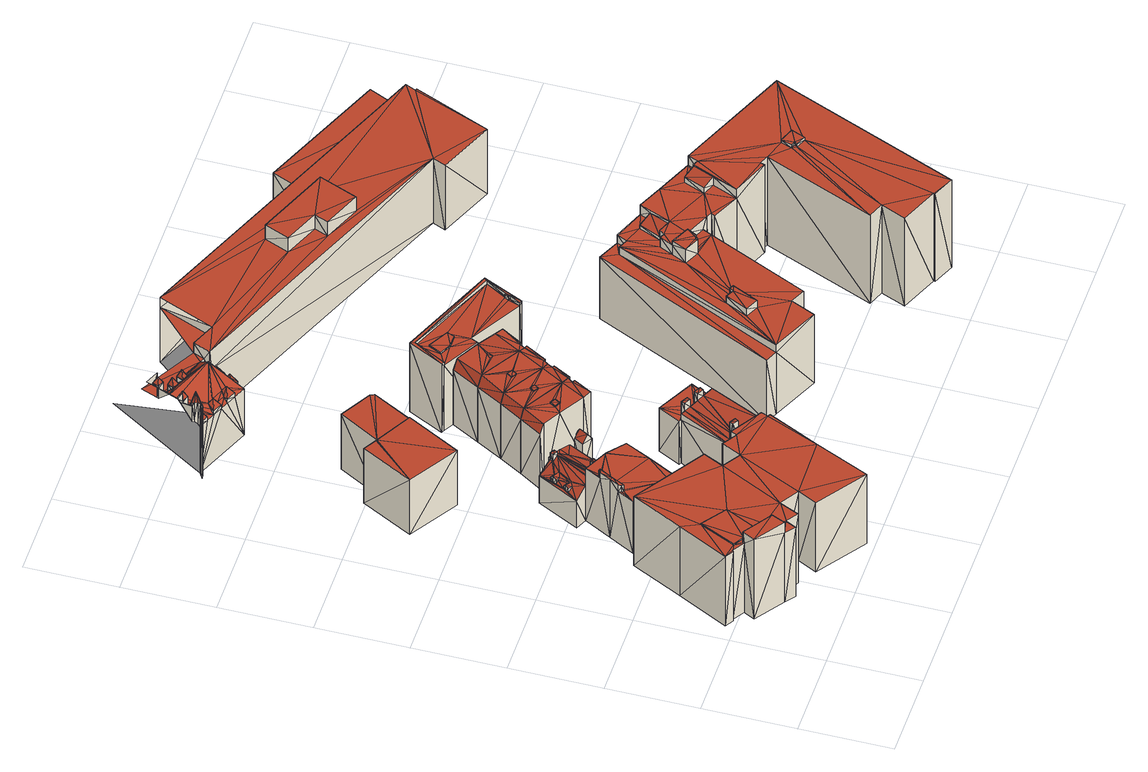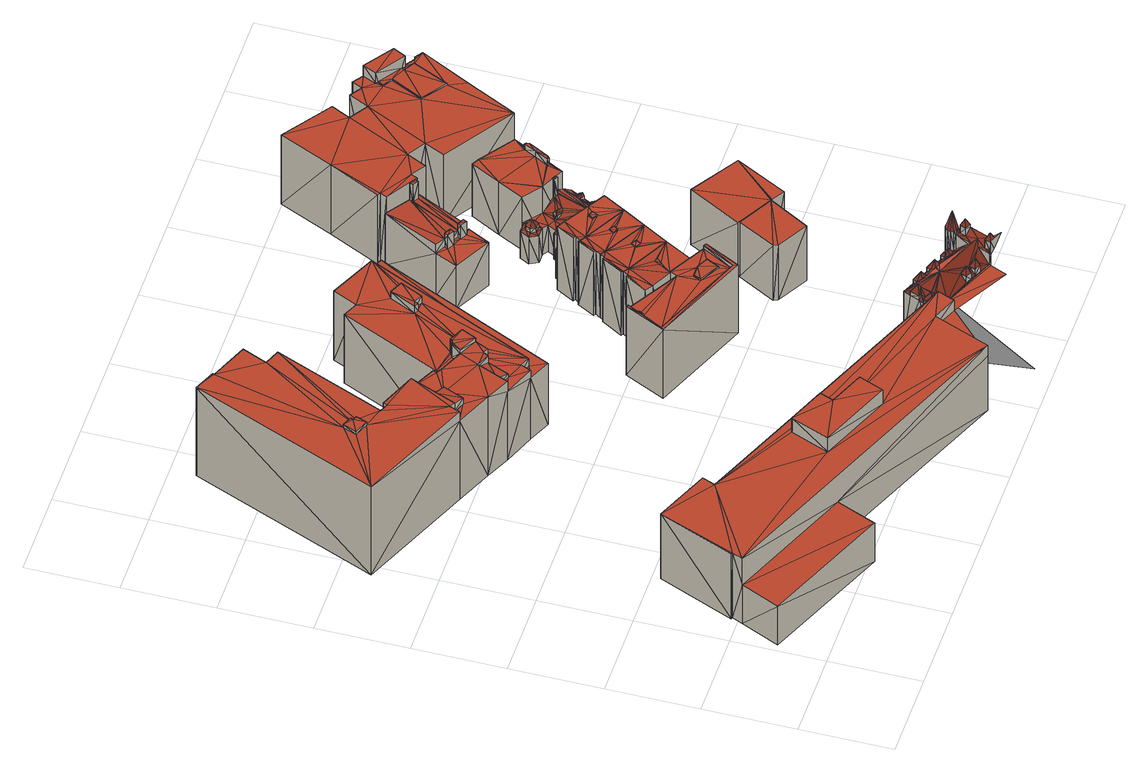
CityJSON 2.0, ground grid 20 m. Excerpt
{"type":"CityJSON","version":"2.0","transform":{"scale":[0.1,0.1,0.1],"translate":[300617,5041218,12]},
"CityObjects":{
"building1":{"type":"Building","geometry":[{"type":"MultiSurface","lod":"2","boundaries":[[[0,1,2]],[[3,4,5]],[[6,7,8]],[[0,9,1]],[[4,0,10]],[[11,0,4]],[[1,12,13]],[[13,14,2]],[[15,16,11]],[[15,17,16]],[[1,13,2]],[[10,6,8]],[[17,18,16]],[[10,2,6]],[[4,10,5]],[[19,20,21]],[[0,2,10]],[[11,16,0]],[[20,11,21]],[[21,11,22]],[[23,15,20]],[[19,21,24]],[[20,15,11]],[[25,11,26]],[[11,4,26]],[[16,18,27]],[[28,16,27]],[[29,27,18]],[[29,18,17]],[[28,30,0]],[[28,0,16]],[[31,17,15]],[[31,29,17]],[[32,15,23]],[[32,31,15]],[[33,22,34]],[[33,21,22]],[[22,11,25]],[[34,22,25]],[[35,19,36]],[[19,24,36]],[[24,21,33]],[[36,24,33]],[[35,20,19]],[[35,37,20]],[[32,23,37]],[[23,20,37]],[[38,26,3]],[[3,26,4]],[[39,5,40]],[[5,10,40]],[[40,10,41]],[[10,8,41]],[[38,3,39]],[[3,5,39]],[[42,43,44]],[[42,45,43]],[[46,44,47]],[[47,44,43]],[[46,48,49]],[[46,47,48]],[[50,51,52]],[[52,51,53]],[[54,53,51]],[[54,55,53]],[[54,56,55]],[[55,56,57]],[[50,45,42]],[[50,52,45]],[[58,49,59]],[[58,56,49]],[[60,57,56]],[[58,60,56]],[[49,48,61]],[[49,61,59]],[[59,61,62]],[[62,14,63]],[[62,2,14]],[[59,62,63]],[[62,64,6]],[[62,6,2]],[[65,41,8]],[[65,8,7]],[[64,65,7]],[[64,7,6]],[[30,66,0]],[[0,66,9]],[[66,67,1]],[[66,1,9]],[[68,69,13]],[[68,13,12]],[[69,14,13]],[[69,63,14]],[[70,63,69]],[[67,12,1]],[[67,68,12]],[[60,70,69]],[[58,70,60]],[[42,44,46]],[[50,46,51]],[[51,46,49]],[[54,51,56]],[[56,51,49]],[[50,42,46]],[[58,63,70]],[[58,59,63]],[[67,69,68]],[[67,55,60]],[[67,60,69]],[[37,33,25]],[[29,28,27]],[[31,28,29]],[[31,25,28]],[[32,37,31]],[[37,25,31]],[[55,57,60]],[[35,33,37]],[[35,36,33]],[[25,30,28]],[[33,34,25]],[[25,26,30]],[[38,39,26]],[[30,55,67]],[[26,39,52]],[[39,40,45]],[[45,40,41]],[[64,41,65]],[[43,41,64]],[[62,43,64]],[[61,43,62]],[[47,61,48]],[[30,67,66]],[[47,43,61]],[[45,41,43]],[[26,52,30]],[[52,39,45]],[[30,52,55]],[[52,53,55]]],"semantics":{"surfaces":[{"type":"GroundSurface"},{"type":"WallSurface"},{"type":"RoofSurface"}],"values":[0,0,0,0,0,0,0,0,0,0,0,0,0,0,0,0,0,0,0,0,0,0,0,1,1,1,1,1,1,1,1,1,1,1,1,1,1,1,1,1,1,1,1,1,1,1,1,1,1,1,1,1,1,1,1,1,1,1,1,1,1,1,1,1,1,1,1,1,1,1,1,1,1,1,1,1,1,1,1,1,1,1,1,1,1,1,1,1,1,1,1,1,1,1,1,1,1,1,2,2,2,2,2,2,2,2,2,2,2,2,2,2,2,2,2,2,2,2,2,2,2,2,2,2,2,2,2,2,2,2,2,2,2,2,2,2,2,2]}}]},
"building2":{"type":"Building","geometry":[{"type":"MultiSurface","lod":"2","boundaries":[[[71,72,73]],[[73,74,75]],[[71,73,75]],[[76,75,77]],[[71,75,76]],[[78,71,76]],[[79,80,81]],[[80,82,81]],[[83,81,84]],[[84,81,82]],[[85,86,87]],[[85,88,86]],[[87,86,89]],[[87,89,90]],[[91,83,84]],[[92,91,93]],[[92,83,91]],[[94,92,93]],[[85,92,94]],[[85,94,88]],[[95,96,71]],[[95,71,78]],[[71,97,72]],[[96,97,71]],[[95,76,98]],[[95,78,76]],[[99,100,73]],[[73,100,74]],[[97,99,72]],[[72,99,73]],[[101,80,79]],[[80,74,100]],[[75,74,80]],[[101,75,80]],[[89,75,101]],[[102,77,89]],[[90,89,101]],[[77,75,89]],[[103,77,102]],[[76,77,103]],[[98,76,103]],[[96,98,103]],[[95,98,96]],[[96,103,93]],[[99,84,100]],[[99,91,84]],[[80,100,82]],[[84,82,100]],[[96,99,97]],[[96,93,99]],[[99,93,91]],[[102,89,86]],[[102,86,88]],[[103,102,88]],[[103,88,94]],[[103,94,93]],[[85,87,90]],[[85,90,92]],[[92,101,79]],[[90,101,92]],[[92,79,83]],[[83,79,81]]],"semantics":{"surfaces":[{"type":"GroundSurface"},{"type":"WallSurface"},{"type":"RoofSurface"}],"values":[0,0,0,0,0,0,1,1,1,1,1,1,1,1,1,1,1,1,1,1,1,1,1,1,1,1,1,1,1,1,1,1,1,1,1,1,1,1,1,1,1,2,2,2,2,2,2,2,2,2,2,2,2,2,2,2,2,2,2,2,2,2]}}]},
"building3":{"type":"Building","geometry":[{"type":"MultiSurface","lod":"2","boundaries":[[[104,105,106]],[[106,105,107]],[[108,104,106]],[[109,110,104]],[[109,104,108]],[[111,106,112]],[[106,107,112]],[[109,108,113]],[[108,106,113]],[[113,106,111]],[[112,107,114]],[[107,105,114]],[[110,114,105]],[[110,105,104]],[[111,112,114]],[[109,113,110]],[[113,111,114]],[[110,113,114]]],"semantics":{"surfaces":[{"type":"GroundSurface"},{"type":"WallSurface"},{"type":"RoofSurface"}],"values":[0,0,0,1,1,1,1,1,1,1,1,1,1,1,2,2,2,2]}}]},
"building4":{"type":"Building","geometry":[{"type":"MultiSurface","lod":"2","boundaries":[[[115,116,117]],[[118,119,120]],[[121,77,122]],[[119,123,120]],[[118,124,119]],[[120,123,121]],[[125,76,123]],[[119,125,123]],[[116,126,127]],[[117,116,127]],[[118,120,128]],[[126,78,76]],[[127,126,76]],[[122,77,129]],[[127,76,125]],[[121,130,77]],[[121,123,130]],[[131,132,133]],[[133,132,134]],[[135,131,133]],[[135,133,136]],[[137,135,136]],[[137,136,138]],[[138,139,140]],[[137,138,140]],[[140,141,142]],[[140,139,141]],[[142,141,132]],[[141,134,132]],[[143,144,145]],[[145,144,146]],[[147,148,149]],[[150,149,148]],[[151,150,152]],[[151,152,153]],[[154,151,155]],[[155,151,156]],[[156,151,153]],[[157,155,158]],[[157,154,155]],[[157,158,159]],[[160,161,162]],[[163,161,160]],[[163,160,164]],[[160,165,164]],[[143,166,167]],[[143,168,166]],[[143,169,168]],[[143,145,169]],[[166,170,171]],[[167,166,171]],[[162,172,173]],[[161,172,162]],[[164,165,174]],[[164,174,172]],[[174,173,172]],[[175,176,177]],[[178,179,180]],[[181,182,179]],[[182,180,179]],[[177,182,181]],[[177,176,182]],[[183,184,185]],[[184,186,185]],[[187,188,184]],[[187,184,183]],[[189,185,186]],[[190,185,189]],[[191,192,187]],[[192,188,187]],[[170,130,123]],[[170,193,130]],[[144,171,170]],[[144,170,146]],[[194,146,123]],[[146,170,123]],[[195,194,76]],[[76,194,123]],[[193,196,130]],[[130,196,77]],[[196,197,77]],[[77,197,129]],[[115,198,116]],[[199,198,115]],[[200,127,201]],[[200,117,127]],[[199,117,200]],[[199,115,117]],[[198,202,116]],[[116,202,126]],[[203,195,78]],[[78,195,76]],[[202,203,126]],[[126,203,78]],[[127,125,204]],[[201,127,204]],[[205,204,119]],[[119,204,125]],[[206,119,124]],[[206,205,119]],[[207,124,118]],[[207,206,124]],[[207,118,208]],[[208,128,209]],[[118,128,208]],[[209,128,210]],[[128,120,210]],[[210,120,121]],[[211,210,212]],[[213,210,211]],[[210,121,212]],[[121,122,214]],[[212,121,214]],[[122,129,197]],[[214,122,197]],[[215,158,155]],[[215,155,156]],[[162,168,148]],[[158,162,159]],[[162,147,159]],[[148,168,169]],[[152,150,169]],[[150,148,169]],[[162,148,147]],[[162,166,168]],[[162,193,166]],[[166,193,170]],[[194,145,146]],[[215,156,153]],[[152,145,194]],[[152,169,145]],[[153,152,194]],[[215,153,194]],[[211,158,215]],[[211,162,158]],[[211,160,162]],[[211,212,160]],[[213,211,215]],[[212,214,165]],[[165,214,174]],[[212,165,160]],[[216,217,196]],[[162,173,218]],[[174,191,173]],[[218,219,216]],[[174,214,191]],[[191,214,192]],[[162,216,196]],[[173,191,218]],[[162,218,216]],[[190,189,219]],[[218,190,219]],[[178,197,196]],[[214,184,188]],[[189,175,219]],[[217,178,196]],[[182,197,180]],[[214,186,184]],[[189,176,175]],[[178,180,197]],[[214,176,186]],[[214,188,192]],[[189,186,176]],[[176,197,182]],[[214,197,176]],[[220,132,131]],[[135,220,131]],[[137,220,135]],[[137,140,220]],[[140,142,220]],[[199,136,198]],[[199,138,136]],[[139,201,141]],[[200,201,139]],[[138,200,139]],[[199,200,138]],[[198,133,202]],[[198,136,133]],[[133,221,202]],[[133,134,221]],[[141,201,221]],[[141,221,134]],[[220,142,132]],[[202,221,203]],[[203,221,195]],[[201,204,221]],[[204,195,221]],[[204,215,195]],[[205,215,204]],[[213,215,205]],[[215,194,195]],[[143,171,144]],[[143,167,171]],[[154,149,150]],[[154,150,151]],[[157,159,154]],[[154,159,147]],[[154,147,149]],[[206,213,205]],[[207,208,213]],[[207,213,206]],[[208,209,210]],[[208,210,213]],[[163,164,172]],[[163,172,161]],[[162,196,193]],[[175,177,181]],[[219,175,181]],[[216,219,181]],[[178,181,179]],[[217,181,178]],[[216,181,217]],[[191,187,183]],[[218,191,183]],[[190,183,185]],[[218,183,190]]],"semantics":{"surfaces":[{"type":"GroundSurface"},{"type":"WallSurface"},{"type":"RoofSurface"}],"values":[0,0,0,0,0,0,0,0,0,0,0,0,0,0,0,0,0,1,1,1,1,1,1,1,1,1,1,1,1,1,1,1,1,1,1,1,1,1,1,1,1,1,1,1,1,1,1,1,1,1,1,1,1,1,1,1,1,1,1,1,1,1,1,1,1,1,1,1,1,1,1,1,1,1,1,1,1,1,1,1,1,1,1,1,1,1,1,1,1,1,1,1,1,1,1,1,1,1,1,1,1,1,1,1,1,1,1,1,1,1,1,1,1,1,1,2,2,2,2,2,2,2,2,2,2,2,2,2,2,2,2,2,2,2,2,2,2,2,2,2,2,2,2,2,2,2,2,2,2,2,2,2,2,2,2,2,2,2,2,2,2,2,2,2,2,2,2,2,2,2,2,2,2,2,2,2,2,2,2,2,2,2,2,2,2,2,2,2,2,2,2,2,2,2,2,2,2,2,2,2,2,2,2,2,2,2,2,2,2,2,2,2,2,2,2,2]}}]},
"building5":{"type":"Building","geometry":[{"type":"MultiSurface","lod":"2","boundaries":[[[222,223,224]],[[222,224,225]],[[225,224,226]],[[227,222,228]],[[222,225,228]],[[229,224,223]],[[229,113,224]],[[227,229,223]],[[227,223,222]],[[228,225,230]],[[225,226,230]],[[230,224,113]],[[230,226,224]],[[228,230,113]],[[227,228,113]],[[227,113,229]]],"semantics":{"surfaces":[{"type":"GroundSurface"},{"type":"WallSurface"},{"type":"RoofSurface"}],"values":[0,0,0,1,1,1,1,1,1,1,1,1,1,2,2,2]}}]},
"building6":{"type":"Building","geometry":[{"type":"MultiSurface","lod":"2","boundaries":[[[231,232,233]],[[234,231,233]],[[234,235,231]],[[236,235,234]],[[237,232,238]],[[237,233,232]],[[235,232,231]],[[235,238,232]],[[235,239,238]],[[236,237,240]],[[234,233,237]],[[236,234,237]],[[236,239,235]],[[236,240,239]],[[237,238,239]],[[240,237,239]]],"semantics":{"surfaces":[{"type":"GroundSurface"},{"type":"WallSurface"},{"type":"RoofSurface"}],"values":[0,0,1,1,1,1,1,1,1,1,1,1,2,2,2,2]}}]},
"building7":{"type":"Building","geometry":[{"type":"MultiSurface","lod":"2","boundaries":[[[241,242,243]],[[243,242,234]],[[244,245,246]],[[247,245,248]],[[249,243,244]],[[244,234,245]],[[243,234,244]],[[246,245,247]],[[250,251,252]],[[251,253,252]],[[254,252,253]],[[254,253,255]],[[256,254,255]],[[257,254,256]],[[257,251,250]],[[257,256,251]],[[258,259,249]],[[249,259,243]],[[258,249,260]],[[249,244,260]],[[260,246,261]],[[260,244,246]],[[246,247,262]],[[261,246,262]],[[263,264,242]],[[242,264,234]],[[265,266,245]],[[245,266,248]],[[267,265,245]],[[264,267,234]],[[234,267,245]],[[268,263,241]],[[241,263,242]],[[268,243,259]],[[268,241,243]],[[262,247,266]],[[247,248,266]],[[258,260,259]],[[259,264,263]],[[268,259,263]],[[259,260,264]],[[260,267,264]],[[267,261,265]],[[260,261,251]],[[253,261,267]],[[251,261,253]],[[260,256,255]],[[260,251,256]],[[255,253,267]],[[260,255,267]],[[257,250,254]],[[254,250,252]],[[262,266,265]],[[261,262,265]]],"semantics":{"surfaces":[{"type":"GroundSurface"},{"type":"WallSurface"},{"type":"RoofSurface"}],"values":[0,0,0,0,0,0,0,0,1,1,1,1,1,1,1,1,1,1,1,1,1,1,1,1,1,1,1,1,1,1,1,1,1,1,1,1,1,2,2,2,2,2,2,2,2,2,2,2,2,2,2,2,2,2]}}]},
"building8":{"type":"Building","geometry":[{"type":"MultiSurface","lod":"2","boundaries":[[[269,270,271]],[[269,271,272]],[[273,272,274]],[[273,269,272]],[[274,272,275]],[[276,277,270]],[[278,277,276]],[[276,270,269]],[[279,276,269]],[[279,269,273]],[[276,280,281]],[[278,276,281]],[[282,283,284]],[[285,282,284]],[[286,287,288]],[[289,286,288]],[[290,285,291]],[[290,292,285]],[[292,282,285]],[[293,294,295]],[[296,293,295]],[[296,295,297]],[[298,284,283]],[[299,284,298]],[[299,300,284]],[[299,293,296]],[[299,298,293]],[[274,275,301]],[[302,274,301]],[[303,301,272]],[[272,301,275]],[[279,273,302]],[[273,274,302]],[[304,292,290]],[[304,305,292]],[[304,306,281]],[[304,281,305]],[[305,281,280]],[[300,297,284]],[[284,297,295]],[[303,272,271]],[[307,303,308]],[[303,271,308]],[[294,303,307]],[[295,294,307]],[[309,310,311]],[[311,310,312]],[[309,311,313]],[[309,313,289]],[[313,286,289]],[[306,291,281]],[[281,291,285]],[[312,288,287]],[[312,287,271]],[[270,312,271]],[[310,288,312]],[[287,308,271]],[[277,312,270]],[[278,281,277]],[[281,285,311]],[[281,311,312]],[[285,284,311]],[[284,313,311]],[[284,286,313]],[[295,307,308]],[[295,308,287]],[[284,295,286]],[[295,287,286]],[[281,312,277]],[[309,289,310]],[[310,289,288]],[[292,302,298]],[[279,292,305]],[[282,298,283]],[[292,298,282]],[[276,305,280]],[[279,305,276]],[[279,302,292]],[[302,301,293]],[[293,301,303]],[[293,303,294]],[[298,302,293]],[[304,291,306]],[[304,290,291]],[[299,296,300]],[[300,296,297]]],"semantics":{"surfaces":[{"type":"GroundSurface"},{"type":"WallSurface"},{"type":"RoofSurface"}],"values":[0,0,0,0,0,1,1,1,1,1,1,1,1,1,1,1,1,1,1,1,1,1,1,1,1,1,1,1,1,1,1,1,1,1,1,1,1,1,1,1,1,1,1,1,1,1,1,1,1,1,1,1,1,1,1,1,1,1,2,2,2,2,2,2,2,2,2,2,2,2,2,2,2,2,2,2,2,2,2,2,2,2,2,2,2,2]}}]},
"building9":{"type":"Building","geometry":[{"type":"MultiSurface","lod":"2","boundaries":[[[314,315,316]],[[317,316,318]],[[319,320,314]],[[321,322,320]],[[323,314,316]],[[321,324,322]],[[319,314,323]],[[317,323,316]],[[325,320,319]],[[326,322,324]],[[327,321,320]],[[321,328,324]],[[325,327,320]],[[329,319,323]],[[330,331,332]],[[329,323,317]],[[326,324,328]],[[330,333,326]],[[334,329,317]],[[335,319,329]],[[335,329,334]],[[327,328,321]],[[327,336,328]],[[325,319,335]],[[336,326,328]],[[337,338,336]],[[339,334,340]],[[327,337,336]],[[325,335,337]],[[325,337,327]],[[339,335,334]],[[339,337,335]],[[341,342,343]],[[341,343,331]],[[344,334,317]],[[345,326,336]],[[344,340,334]],[[341,331,330]],[[341,330,326]],[[346,338,337]],[[346,339,340]],[[347,336,338]],[[346,337,339]],[[341,345,342]],[[341,326,345]],[[348,346,340]],[[349,348,340]],[[349,340,344]],[[346,347,338]],[[350,342,345]],[[351,345,336]],[[351,336,347]],[[352,344,317]],[[353,346,348]],[[354,348,349]],[[354,349,344]],[[355,342,350]],[[353,347,346]],[[351,350,345]],[[354,353,348]],[[352,354,344]],[[352,347,353]],[[352,353,354]],[[356,352,317]],[[357,347,352]],[[358,351,347]],[[359,355,360]],[[361,355,350]],[[362,359,360]],[[361,350,363]],[[357,352,364]],[[365,360,355]],[[366,347,357]],[[367,368,359]],[[369,362,360]],[[362,367,359]],[[358,347,366]],[[365,369,360]],[[370,364,352]],[[365,355,361]],[[366,357,364]],[[371,366,364]],[[370,371,364]],[[372,367,362]],[[372,362,369]],[[370,352,356]],[[373,361,363]],[[374,365,361]],[[372,369,365]],[[375,363,350]],[[371,358,366]],[[376,368,377]],[[378,377,367]],[[372,378,367]],[[372,365,374]],[[373,363,379]],[[373,374,361]],[[372,374,378]],[[380,358,371]],[[381,371,370]],[[382,356,317]],[[373,378,374]],[[373,377,378]],[[381,370,356]],[[383,379,363]],[[381,380,371]],[[380,384,358]],[[385,377,373]],[[386,350,351]],[[376,377,385]],[[385,373,379]],[[385,379,387]],[[376,385,387]],[[388,381,356]],[[375,383,363]],[[388,356,389]],[[386,351,358]],[[390,379,383]],[[391,380,381]],[[392,379,390]],[[388,389,393]],[[394,383,395]],[[391,381,388]],[[375,395,383]],[[394,390,383]],[[396,393,389]],[[397,394,395]],[[386,375,350]],[[398,388,393]],[[399,397,395]],[[386,358,384]],[[399,395,375]],[[394,392,390]],[[382,389,356]],[[400,398,393]],[[386,384,380]],[[400,393,396]],[[401,391,388]],[[402,399,375]],[[398,401,388]],[[403,394,397]],[[404,392,394]],[[403,397,399]],[[403,399,402]],[[403,404,394]],[[405,391,401]],[[403,402,404]],[[406,401,398]],[[407,398,400]],[[386,380,391]],[[382,396,389]],[[407,400,396]],[[407,406,398]],[[408,404,402]],[[406,405,401]],[[408,402,409]],[[410,382,317]],[[411,387,379]],[[407,405,406]],[[386,402,375]],[[412,409,413]],[[414,413,409]],[[415,407,396]],[[412,408,409]],[[416,412,413]],[[386,409,402]],[[414,416,413]],[[414,409,417]],[[415,405,407]],[[411,379,392]],[[386,391,405]],[[418,404,408]],[[415,396,382]],[[411,419,387]],[[420,408,412]],[[420,412,416]],[[386,417,409]],[[420,416,414]],[[420,414,417]],[[420,418,408]],[[415,386,405]],[[420,417,418]],[[411,392,404]],[[421,415,382]],[[422,423,415]],[[415,423,386]],[[421,422,415]],[[424,425,423]],[[424,423,422]],[[426,423,425]],[[427,425,424]],[[427,424,422]],[[428,426,425]],[[426,386,423]],[[429,428,425]],[[427,429,425]],[[427,422,421]],[[411,404,418]],[[430,421,382]],[[410,317,431]],[[432,426,428]],[[433,428,429]],[[433,427,421]],[[433,429,427]],[[411,418,417]],[[434,386,426]],[[433,432,428]],[[411,417,386]],[[435,426,432]],[[433,421,430]],[[436,434,426]],[[435,436,426]],[[437,386,434]],[[438,386,437]],[[433,430,432]],[[439,432,430]],[[410,430,382]],[[439,435,432]],[[440,386,438]],[[441,434,436]],[[441,437,434]],[[442,436,435]],[[441,438,437]],[[442,441,436]],[[442,435,439]],[[411,386,440]],[[440,438,441]],[[443,419,411]],[[444,442,439]],[[445,441,442]],[[410,439,430]],[[445,440,441]],[[445,442,444]],[[445,446,440]],[[411,440,446]],[[410,444,439]],[[445,444,446]],[[444,411,446]],[[447,411,444]],[[448,447,444]],[[448,444,410]],[[448,449,447]],[[450,411,447]],[[451,447,449]],[[451,411,450]],[[451,450,447]],[[443,411,451]],[[452,451,449]],[[452,443,451]],[[453,452,449]],[[454,443,452]],[[453,454,452]],[[455,443,454]],[[455,454,453]],[[456,453,449]],[[457,458,453]],[[459,449,448]],[[460,448,410]],[[461,456,449]],[[457,453,456]],[[462,410,463]],[[464,455,458]],[[464,463,455]],[[459,461,449]],[[457,456,465]],[[466,465,456]],[[467,457,465]],[[468,458,457]],[[469,467,465]],[[466,456,461]],[[469,465,466]],[[469,461,470]],[[469,466,461]],[[471,470,461]],[[460,410,462]],[[472,469,470]],[[473,457,467]],[[459,448,460]],[[473,467,469]],[[472,470,471]],[[464,462,463]],[[473,469,472]],[[473,468,457]],[[468,472,471]],[[459,471,461]],[[473,472,468]],[[474,458,468]],[[459,468,471]],[[474,464,458]],[[459,475,476]],[[459,460,475]],[[477,462,464]],[[478,476,475]],[[477,479,462]],[[478,475,460]],[[480,459,476]],[[474,468,459]],[[480,476,478]],[[481,460,462]],[[482,462,479]],[[483,477,464]],[[484,459,480]],[[481,478,460]],[[485,479,477]],[[486,480,478]],[[482,481,462]],[[474,483,464]],[[474,459,484]],[[486,478,481]],[[487,484,480]],[[487,480,486]],[[488,482,479]],[[485,477,483]],[[485,488,479]],[[487,481,484]],[[487,486,481]],[[483,484,481]],[[474,484,483]],[[483,481,482]],[[485,483,482]],[[485,482,488]]],"semantics":{"surfaces":[{"type":"WallSurface"},{"type":"GroundSurface"},{"type":"RoofSurface"}],"values":[0,1,2,2,0,2,0,1,2,2,2,0,2,0,2,0,2,0,0,0,2,0,0,0,2,0,0,0,0,0,2,2,0,2,0,2,0,2,0,2,2,0,2,0,0,2,2,0,2,2,2,0,0,2,2,0,2,2,2,2,2,2,2,0,2,2,0,2,0,2,0,0,2,2,2,0,2,2,0,0,2,2,2,0,2,0,2,0,2,2,2,0,2,0,0,0,2,0,2,2,0,2,2,0,2,2,0,2,2,0,0,0,0,2,2,2,2,2,2,2,0,0,2,0,0,0,2,2,2,2,2,0,0,0,2,2,0,0,0,2,2,0,2,0,0,0,0,2,2,2,0,0,2,2,0,2,1,2,0,2,0,0,2,0,2,2,2,0,2,2,2,2,0,2,0,2,2,2,0,0,2,0,2,0,2,2,2,0,0,0,2,0,0,2,2,2,0,2,0,1,0,2,0,2,2,2,2,2,2,0,2,2,2,2,0,2,0,2,2,2,2,2,2,2,0,2,2,2,0,2,0,2,0,2,2,0,0,2,2,2,0,0,2,0,0,0,2,0,0,2,0,0,2,0,2,2,0,0,2,2,1,0,0,2,0,0,0,2,2,2,0,0,0,0,1,2,0,0,2,0,0,2,0,0,2,0,2,2,0,0,0,0,0,0,1,2,2,0,1,1,2,2,1,0,0,1,0,2,1,2,0,1,2,0,0,0,0,0,0,0,0]}}]},
"building10":{"type":"Building","geometry":[{"type":"MultiSurface","lod":"2","boundaries":[[[489,244,490]],[[491,246,492]],[[493,489,490]],[[494,495,489]],[[489,495,244]],[[492,246,247]],[[490,244,246]],[[490,246,491]],[[496,497,498]],[[496,498,499]],[[498,500,499]],[[501,502,496]],[[502,497,496]],[[503,499,500]],[[503,500,504]],[[502,503,504]],[[501,503,502]],[[491,492,505]],[[506,491,505]],[[507,491,506]],[[507,490,491]],[[493,490,507]],[[508,493,507]],[[505,492,262]],[[492,247,262]],[[246,262,247]],[[261,262,246]],[[509,258,495]],[[495,258,260]],[[495,260,244]],[[260,246,244]],[[260,261,246]],[[510,489,511]],[[510,494,489]],[[493,511,489]],[[508,511,493]],[[510,509,495]],[[510,495,494]],[[506,505,261]],[[505,262,261]],[[503,496,499]],[[501,496,503]],[[498,506,261]],[[497,506,498]],[[507,497,502]],[[507,506,497]],[[510,511,258]],[[508,507,511]],[[511,507,260]],[[511,260,258]],[[510,258,509]],[[260,502,504]],[[504,500,261]],[[498,261,500]],[[507,502,260]],[[260,504,261]]],"semantics":{"surfaces":[{"type":"GroundSurface"},{"type":"WallSurface"},{"type":"RoofSurface"}],"values":[0,0,0,0,0,0,0,0,1,1,1,1,1,1,1,1,1,1,1,1,1,1,1,1,1,1,1,1,1,1,1,1,1,1,1,1,1,1,2,2,2,2,2,2,2,2,2,2,2,2,2,2,2,2,2,2]}}]},
"building11":{"type":"Building","geometry":[{"type":"MultiSurface","lod":"2","boundaries":[[[490,491,512]],[[513,493,490]],[[514,513,490]],[[515,491,492]],[[512,491,515]],[[514,490,512]],[[516,517,513]],[[516,513,514]],[[518,517,516]],[[519,520,521]],[[519,522,520]],[[521,523,524]],[[525,524,523]],[[525,523,526]],[[519,527,522]],[[519,525,527]],[[527,525,526]],[[528,513,517]],[[528,529,513]],[[508,507,493]],[[493,507,490]],[[491,505,492]],[[506,505,491]],[[507,506,491]],[[507,491,490]],[[529,508,513]],[[513,508,493]],[[530,514,531]],[[530,516,514]],[[518,516,530]],[[532,518,530]],[[531,512,533]],[[531,514,512]],[[512,515,534]],[[533,512,534]],[[518,528,517]],[[532,528,518]],[[534,492,505]],[[534,515,492]],[[530,529,528]],[[529,507,508]],[[531,507,529]],[[530,531,529]],[[531,533,522]],[[531,522,527]],[[522,533,520]],[[531,527,507]],[[507,527,526]],[[526,523,506]],[[507,526,506]],[[521,506,523]],[[520,533,521]],[[521,533,506]],[[532,530,528]],[[519,521,524]],[[519,524,525]],[[534,505,506]],[[533,534,506]]],"semantics":{"surfaces":[{"type":"GroundSurface"},{"type":"WallSurface"},{"type":"RoofSurface"}],"values":[0,0,0,0,0,0,0,0,0,1,1,1,1,1,1,1,1,1,1,1,1,1,1,1,1,1,1,1,1,1,1,1,1,1,1,1,1,1,1,2,2,2,2,2,2,2,2,2,2,2,2,2,2,2,2,2,2,2]}}]},
"building12":{"type":"Building","geometry":[{"type":"MultiSurface","lod":"2","boundaries":[[[514,512,535]],[[536,516,514]],[[537,512,515]],[[535,512,537]],[[538,536,514]],[[538,514,535]],[[539,540,536]],[[539,536,538]],[[541,542,540]],[[540,542,536]],[[543,541,539]],[[539,541,540]],[[530,531,516]],[[516,531,514]],[[531,533,512]],[[531,512,514]],[[512,534,515]],[[533,534,512]],[[536,530,516]],[[542,530,536]],[[543,538,544]],[[543,539,538]],[[544,535,545]],[[544,538,535]],[[545,546,547]],[[535,537,546]],[[545,535,546]],[[546,515,534]],[[546,537,515]],[[542,531,530]],[[543,544,542]],[[543,542,541]],[[544,531,542]],[[544,545,531]],[[548,549,550]],[[549,551,550]],[[545,547,533]],[[531,550,533]],[[531,545,548]],[[545,533,549]],[[531,548,550]],[[549,533,551]],[[550,551,533]],[[545,549,548]],[[547,546,534]],[[547,534,533]]],"semantics":{"surfaces":[{"type":"GroundSurface"},{"type":"WallSurface"},{"type":"RoofSurface"}],"values":[0,0,0,0,0,0,0,0,1,1,1,1,1,1,1,1,1,1,1,1,1,1,1,1,1,1,1,1,1,2,2,2,2,2,2,2,2,2,2,2,2,2,2,2,2,2]}}]},
"building13":{"type":"Building","geometry":[{"type":"MultiSurface","lod":"2","boundaries":[[[552,553,554]],[[552,554,555]],[[554,535,556]],[[552,557,553]],[[555,556,558]],[[554,556,555]],[[559,560,561]],[[561,560,562]],[[563,564,565]],[[563,566,564]],[[567,565,564]],[[567,564,568]],[[559,561,563]],[[561,566,563]],[[560,567,568]],[[560,568,562]],[[569,570,571]],[[569,572,570]],[[573,574,575]],[[575,574,576]],[[577,572,569]],[[577,578,572]],[[573,575,579]],[[575,580,579]],[[571,570,574]],[[570,576,574]],[[577,581,578]],[[578,581,582]],[[581,583,582]],[[582,583,584]],[[585,558,586]],[[585,555,558]],[[587,588,535]],[[587,535,554]],[[588,584,535]],[[535,584,556]],[[583,586,584]],[[584,586,558]],[[584,558,556]],[[589,590,557]],[[589,557,552]],[[590,579,580]],[[557,580,553]],[[590,580,557]],[[580,587,553]],[[553,587,554]],[[589,555,585]],[[589,552,555]],[[567,563,565]],[[559,563,567]],[[559,567,560]],[[581,586,583]],[[581,585,586]],[[589,585,581]],[[589,577,569]],[[573,579,590]],[[589,581,577]],[[569,573,590]],[[569,571,574]],[[589,569,590]],[[569,574,573]],[[578,561,587]],[[578,587,570]],[[578,582,561]],[[576,587,580]],[[588,568,584]],[[582,584,564]],[[570,587,576]],[[561,582,566]],[[587,562,568]],[[587,568,588]],[[568,564,584]],[[566,582,564]],[[587,561,562]],[[578,570,572]],[[575,576,580]]],"semantics":{"surfaces":[{"type":"GroundSurface"},{"type":"WallSurface"},{"type":"RoofSurface"}],"values":[0,0,0,0,0,0,1,1,1,1,1,1,1,1,1,1,1,1,1,1,1,1,1,1,1,1,1,1,1,1,1,1,1,1,1,1,1,1,1,1,1,1,1,1,1,1,1,1,2,2,2,2,2,2,2,2,2,2,2,2,2,2,2,2,2,2,2,2,2,2,2,2,2,2,2,2]}}]},
"building14":{"type":"Building","geometry":[{"type":"MultiSurface","lod":"2","boundaries":[[[591,592,593]],[[594,595,596]],[[597,598,599]],[[600,596,601]],[[596,597,601]],[[597,602,598]],[[598,603,599]],[[604,591,593]],[[598,605,603]],[[597,599,606]],[[597,606,601]],[[607,608,591]],[[594,596,600]],[[594,593,595]],[[607,591,604]],[[604,593,594]],[[609,610,611]],[[612,613,604]],[[612,609,613]],[[609,614,613]],[[609,611,614]],[[611,615,614]],[[613,614,616]],[[613,607,604]],[[617,618,619]],[[617,620,618]],[[621,619,622]],[[622,619,618]],[[623,624,625]],[[623,626,624]],[[617,624,620]],[[617,625,624]],[[627,628,623]],[[628,626,623]],[[627,621,628]],[[628,621,622]],[[629,630,631]],[[629,631,632]],[[632,633,634]],[[632,631,633]],[[635,632,634]],[[636,630,629]],[[636,637,630]],[[638,634,639]],[[639,634,633]],[[640,638,641]],[[641,638,639]],[[642,640,643]],[[643,640,641]],[[644,642,643]],[[645,642,644]],[[646,645,647]],[[647,645,644]],[[648,646,649]],[[649,647,650]],[[649,646,647]],[[651,652,653]],[[652,654,653]],[[653,654,655]],[[654,656,655]],[[657,658,659]],[[659,658,660]],[[661,662,663]],[[662,664,663]],[[663,665,666]],[[663,664,665]],[[658,666,660]],[[660,666,665]],[[657,667,668]],[[657,659,667]],[[668,662,661]],[[668,667,662]],[[669,670,671]],[[670,672,671]],[[671,673,674]],[[671,672,673]],[[675,674,636]],[[674,637,636]],[[674,673,637]],[[676,677,652]],[[676,652,651]],[[648,632,635]],[[648,649,632]],[[678,679,675]],[[679,674,675]],[[680,670,669]],[[681,680,669]],[[681,669,678]],[[669,679,678]],[[682,683,684]],[[684,683,685]],[[686,685,683]],[[686,687,685]],[[688,689,686]],[[689,687,686]],[[690,691,692]],[[690,693,691]],[[682,684,694]],[[692,688,682]],[[682,694,695]],[[692,682,695]],[[691,689,688]],[[692,691,688]],[[696,697,693]],[[696,693,690]],[[698,610,699]],[[698,611,610]],[[700,699,609]],[[609,699,610]],[[701,697,696]],[[612,604,697]],[[701,612,697]],[[677,606,702]],[[677,601,606]],[[680,677,676]],[[600,601,677]],[[680,600,677]],[[703,680,681]],[[594,600,680]],[[703,594,680]],[[697,594,703]],[[697,604,594]],[[704,613,616]],[[704,616,705]],[[706,705,616]],[[706,616,614]],[[706,615,707]],[[706,614,615]],[[698,707,611]],[[611,707,615]],[[701,700,612]],[[612,700,609]],[[702,599,708]],[[702,606,599]],[[656,708,603]],[[603,708,599]],[[709,655,656]],[[605,656,603]],[[709,656,605]],[[710,709,605]],[[710,605,598]],[[711,710,602]],[[602,710,598]],[[597,711,602]],[[712,711,597]],[[713,712,596]],[[596,712,597]],[[713,649,650]],[[714,713,595]],[[714,649,713]],[[595,713,596]],[[715,714,593]],[[593,714,595]],[[715,593,592]],[[715,592,716]],[[694,716,591]],[[591,716,592]],[[717,695,694]],[[717,694,608]],[[608,694,591]],[[718,717,607]],[[607,717,608]],[[704,718,613]],[[613,718,607]],[[627,623,617]],[[627,617,621]],[[621,617,619]],[[617,623,625]],[[640,634,638]],[[640,635,634]],[[645,635,640]],[[648,645,646]],[[645,640,642]],[[648,635,645]],[[654,702,708]],[[654,708,656]],[[677,654,652]],[[677,702,654]],[[661,666,658]],[[657,668,661]],[[657,661,658]],[[661,663,666]],[[669,671,674]],[[669,674,679]],[[688,686,682]],[[682,686,683]],[[685,714,715]],[[678,636,649]],[[694,715,716]],[[649,636,632]],[[694,685,715]],[[684,685,694]],[[636,629,632]],[[685,678,714]],[[697,703,687]],[[691,687,689]],[[697,687,691]],[[697,691,693]],[[678,675,636]],[[687,703,685]],[[685,703,678]],[[703,681,678]],[[714,678,649]],[[712,659,711]],[[653,664,633]],[[653,655,664]],[[710,660,655]],[[712,639,659]],[[710,655,709]],[[639,633,659]],[[710,659,660]],[[711,659,710]],[[660,665,655]],[[633,664,667]],[[672,651,673]],[[631,653,633]],[[680,676,672]],[[630,653,631]],[[630,651,653]],[[633,667,659]],[[673,651,630]],[[664,655,665]],[[712,650,647]],[[713,650,712]],[[672,676,651]],[[680,672,670]],[[712,647,643]],[[712,643,639]],[[667,664,662]],[[673,630,637]],[[647,644,643]],[[643,641,639]],[[701,622,700]],[[701,696,626]],[[622,706,698]],[[622,698,700]],[[624,704,705]],[[718,690,695]],[[618,705,706]],[[622,618,706]],[[698,706,707]],[[626,690,704]],[[701,626,628]],[[626,696,690]],[[701,628,622]],[[618,624,705]],[[704,690,718]],[[690,692,695]],[[626,704,624]],[[718,695,717]],[[700,698,699]],[[620,624,618]]],"semantics":{"surfaces":[{"type":"GroundSurface"},{"type":"WallSurface"},{"type":"RoofSurface"}],"values":[0,0,0,0,0,0,0,0,0,0,0,0,0,0,0,0,0,0,0,0,0,0,0,0,1,1,1,1,1,1,1,1,1,1,1,1,1,1,1,1,1,1,1,1,1,1,1,1,1,1,1,1,1,1,1,1,1,1,1,1,1,1,1,1,1,1,1,1,1,1,1,1,1,1,1,1,1,1,1,1,1,1,1,1,1,1,1,1,1,1,1,1,1,1,1,1,1,1,1,1,1,1,1,1,1,1,1,1,1,1,1,1,1,1,1,1,1,1,1,1,1,1,1,1,1,1,1,1,1,1,1,1,1,1,1,1,1,1,1,1,1,1,1,1,1,1,1,1,1,1,1,1,1,1,1,1,1,1,1,1,1,1,1,1,2,2,2,2,2,2,2,2,2,2,2,2,2,2,2,2,2,2,2,2,2,2,2,2,2,2,2,2,2,2,2,2,2,2,2,2,2,2,2,2,2,2,2,2,2,2,2,2,2,2,2,2,2,2,2,2,2,2,2,2,2,2,2,2,2,2,2,2,2,2,2,2,2,2,2,2,2,2,2,2,2,2,2,2,2,2,2,2]}}]}
},
"vertices":[
[181,150,43],[135,124,43],[51,185,43],[270,333,43],[249,289,43],[116,433,43],[26,202,43],[22,199,43],[4,211,43],[161,106,43],[61,321,43],[288,264,43],[124,101,43],[102,117,43],[39,161,43],[360,126,43],[222,124,43],[307,8,43],[201,82,43],[415,258,43],[409,243,43],[340,287,43],[309,307,43],[414,240,43],[346,301,43],[288,264,235],[249,289,235],[201,82,235],[222,124,235],[307,8,235],[181,150,235],[360,126,235],[414,240,235],[340,287,235],[309,307,235],[415,258,235],[346,301,235],[409,243,235],[270,333,235],[116,433,235],[61,321,235],[4,211,235],[78,283,238],[41,204,235],[41,204,238],[78,283,235],[65,190,238],[65,190,235],[61,184,235],[61,184,238],[131,245,238],[97,175,238],[131,245,235],[97,175,235],[117,163,238],[117,163,235],[111,150,238],[111,150,235],[115,147,265],[53,189,265],[115,147,235],[53,189,235],[51,185,235],[39,161,265],[26,202,235],[22,199,235],[161,106,235],[135,124,235],[124,101,235],[102,117,235],[102,117,265],
[270,447,47],[236,382,47],[221,390,47],[144,442,47],[174,499,47],[259,533,47],[206,559,47],[298,502,47],[164,479,208],[164,479,191],[164,472,208],[164,472,191],[168,469,208],[168,469,191],[197,526,208],[192,528,192],[192,528,208],[197,526,192],[187,523,192],[187,523,208],[169,471,192],[181,495,208],[181,495,192],[197,524,192],[298,502,191],[270,447,192],[236,382,192],[259,533,192],[221,390,192],[144,442,190],[174,499,208],[206,559,192],[257,534,192],
[182,817,40],[76,883,40],[163,979,40],[135,996,40],[245,934,40],[245,934,192],[182,817,192],[163,979,192],[135,996,192],[165,978,192],[76,883,192],
[334,527,47],[322,506,47],[323,546,47],[335,631,47],[299,574,47],[274,638,47],[266,642,47],[228,661,47],[224,550,47],[305,571,47],[289,554,47],[299,507,47],[301,546,47],[286,660,47],[181,570,47],[219,553,47],[304,515,135],[297,528,135],[304,515,125],[297,528,125],[318,516,135],[318,516,125],[324,528,135],[324,528,125],[318,538,125],[318,538,135],[303,539,125],[303,539,135],[235,551,194],[232,546,194],[235,551,141],[232,546,141],[257,575,135],[251,572,138],[251,572,139],[253,563,133],[264,557,133],[259,560,128],[264,557,123],[268,564,139],[268,564,123],[267,562,123],[271,569,133],[271,569,124],[260,575,133],[265,641,156],[261,634,165],[261,634,156],[265,641,165],[255,646,165],[255,646,146],[225,555,149],[225,555,194],[226,555,148],[231,552,144],[224,550,148],[224,550,194],[251,639,165],[251,639,146],[252,641,146],[213,599,134],[203,603,125],[203,603,134],[206,587,134],[197,592,134],[197,592,125],[200,598,139],[200,598,125],[216,629,140],[216,629,125],[213,622,134],[213,622,125],[219,635,134],[219,635,125],[219,619,131],[223,618,134],[229,630,134],[222,633,128],[219,553,152],[257,534,120],[259,533,121],[206,559,145],[181,570,121],[322,506,121],[334,527,121],[323,546,121],[301,546,121],[299,507,121],[298,502,121],[289,554,119],[299,574,119],[305,571,117],[335,631,117],[313,644,121],[286,660,120],[274,638,120],[274,638,148],[266,642,156],[303,623,120],[228,661,121],[272,563,120],[215,591,139],[213,590,138],[232,621,140],[214,594,137],[309,526,148],[288,525,121],
[287,1018,40],[242,935,40],[165,978,40],[283,1027,40],[215,1066,40],[287,1018,192],[283,1027,192],[242,935,192],[215,1066,192],
[356,590,47],[334,603,47],[347,624,47],[368,611,47],[356,590,125],[368,611,125],[347,624,125],[334,603,125],[346,596,143],[358,617,143],
[408,641,47],[386,602,47],[403,645,47],[397,664,47],[275,666,47],[305,716,47],[296,720,47],[266,670,47],[411,656,47],[334,670,224],[334,670,221],[327,658,224],[327,658,221],[338,652,224],[338,652,221],[345,663,221],[345,663,224],[411,656,222],[403,645,222],[397,664,221],[305,716,223],[296,720,198],[386,602,222],[368,611,221],[275,666,221],[266,670,198],[313,644,221],[408,641,222],
[484,380,58],[428,259,58],[350,306,58],[405,421,58],[507,429,58],[425,472,58],[400,423,58],[484,380,178],[428,259,202],[484,380,202],[507,429,178],[461,392,178],[461,392,200],[447,399,178],[428,409,178],[428,409,196],[447,399,198],[363,308,195],[359,301,195],[359,301,243],[363,308,243],[452,408,216],[447,399,216],[452,408,178],[417,424,178],[414,416,178],[414,416,195],[417,424,216],[414,416,216],[432,416,178],[432,416,216],[428,409,216],[400,423,178],[425,472,178],[405,421,178],[466,400,216],[466,400,178],[461,392,216],[405,421,194],[350,306,194],[376,300,243],[371,293,243],[376,300,196],[371,293,196],[375,301,196],
[149,1333,201],[142,1331,201],[149,1333,8],[155,1339,8],[142,1331,8],[155,1338,201],[143,1345,244],[150,1357,201],[143,1358,202],[155,1338,8],[145,1358,201],[157,1345,201],[151,1364,196],[155,1352,201],[150,1357,194],[155,1339,136],[151,1364,218],[147,1373,234],[138,1369,218],[138,1369,212],[156,1339,136],[157,1345,142],[152,1355,191],[155,1352,148],[152,1355,150],[159,1348,147],[156,1339,147],[157,1377,218],[144,1383,212],[144,1383,218],[175,1331,136],[157,1377,196],[166,1354,155],[164,1383,183],[170,1346,167],[175,1331,147],[162,1403,202],[167,1390,191],[195,1323,136],[178,1349,155],[179,1340,147],[162,1427,212],[216,1314,136],[199,1332,147],[206,1338,155],[163,1429,212],[162,1427,218],[176,1422,195],[167,1441,218],[174,1408,191],[195,1323,147],[176,1422,218],[204,1337,154],[167,1441,213],[157,1451,228],[171,1432,234],[216,1314,147],[209,1329,167],[181,1436,218],[185,1434,191],[180,1433,196],[218,1403,178],[187,1438,228],[178,1442,201],[181,1436,196],[185,1434,160],[218,1333,155],[220,1324,147],[283,1287,8],[204,1409,178],[217,1333,155],[187,1438,191],[272,1358,202],[187,1438,160],[238,1316,147],[234,1307,136],[207,1415,171],[246,1322,155],[210,1423,161],[234,1307,147],[210,1423,179],[204,1409,179],[256,1298,136],[213,1414,198],[249,1313,167],[218,1403,179],[256,1298,147],[246,1322,156],[218,1404,176],[224,1417,179],[224,1417,161],[258,1317,155],[258,1317,156],[260,1307,147],[236,1412,162],[230,1398,178],[316,1365,8],[307,1385,160],[236,1412,179],[230,1398,179],[244,1393,179],[283,1287,136],[239,1403,198],[244,1393,178],[249,1406,162],[202,1474,160],[249,1406,179],[289,1302,136],[284,1304,146],[280,1315,160],[284,1304,147],[280,1315,161],[283,1321,160],[289,1302,147],[283,1321,161],[285,1317,167],[298,1323,136],[293,1560,8],[292,1325,147],[298,1323,147],[292,1347,161],[296,1335,147],[293,1346,160],[293,1347,161],[295,1353,161],[302,1333,136],[302,1356,152],[298,1348,167],[302,1333,147],[328,1404,160],[311,1355,136],[311,1355,147],[306,1357,147],[313,1367,142],[316,1365,136],[313,1367,188],[318,1380,142],[318,1380,160],[328,1404,188],[382,1382,188],[382,1382,160],[432,1504,160],[626,1298,188],[648,1352,188],[432,1504,188],[961,1098,188],[961,1098,8],[692,1236,188],[866,1324,8],[432,1504,8],[866,1324,114],[626,1298,227],[704,1266,188],[648,1352,227],[809,1286,188],[704,1266,227],[692,1236,227],[775,1202,188],[775,1202,227],[809,1286,227],[1145,1209,188],[949,1070,8],[949,1070,188],[903,1411,114],[1070,1019,8],[903,1411,8],[1070,1019,188],[1135,1186,8],[1145,1209,8],[1145,1209,114],[1135,1186,188],[1183,1294,114],[1139,1185,8],[1139,1185,188],[1183,1294,8],
[431,695,47],[425,713,47],[334,766,47],[326,770,47],[437,706,47],[435,692,47],[414,654,47],[362,720,224],[362,720,222],[358,715,222],[355,710,224],[355,710,222],[372,714,224],[372,714,222],[366,703,224],[366,703,222],[326,770,198],[334,766,223],[425,713,221],[437,706,223],[414,654,223],[435,692,223],[431,695,223],
[368,822,47],[444,716,47],[458,771,47],[358,827,47],[469,763,47],[447,714,47],[474,760,47],[399,768,224],[395,770,223],[387,775,224],[399,768,223],[380,763,223],[380,763,224],[392,756,224],[392,756,223],[397,766,223],[447,714,223],[444,716,223],[469,763,221],[458,771,221],[474,760,223],[368,822,225],[358,827,198],
[450,854,47],[476,774,47],[391,887,47],[491,830,47],[508,820,47],[479,772,47],[479,772,221],[476,774,221],[508,820,221],[491,830,221],[450,854,224],[391,887,198],[400,882,224],[432,827,224],[428,829,224],[426,815,224],[419,819,224],
[620,890,47],[572,804,47],[458,870,47],[402,980,47],[369,899,47],[578,801,47],[363,903,47],[457,919,232],[450,903,232],[457,919,228],[450,903,228],[413,943,232],[399,915,228],[399,915,232],[413,943,228],[423,903,232],[423,903,228],[590,838,237],[587,839,228],[587,839,237],[590,838,228],[585,827,237],[582,829,237],[585,827,228],[582,829,228],[614,884,237],[614,884,228],[572,804,237],[572,804,228],[407,970,237],[407,970,228],[369,899,237],[369,899,228],[402,980,237],[363,903,237],[458,870,228],[450,854,228],[620,890,237],[578,801,237],
[947,467,49],[888,495,49],[892,503,49],[929,621,49],[881,509,49],[871,514,49],[861,493,49],[728,288,49],[573,294,49],[876,645,49],[807,672,49],[761,273,49],[600,282,49],[1010,586,49],[704,235,49],[758,694,49],[1032,443,49],[1029,434,49],[1093,67,49],[1046,87,49],[1047,90,49],[1263,478,49],[1051,435,49],[986,179,49],[963,125,49],[951,193,49],[1099,392,301],[1096,386,293],[1096,386,301],[1099,392,293],[1118,377,301],[1118,377,293],[1098,420,301],[1089,396,293],[1089,396,301],[1098,420,293],[1130,408,301],[1130,408,293],[799,581,267],[799,581,240],[786,552,240],[786,552,267],[771,520,240],[771,520,277],[786,552,277],[811,576,267],[811,576,240],[803,505,277],[803,505,240],[805,510,277],[805,510,240],[809,508,277],[809,508,240],[813,514,240],[813,514,277],[816,512,277],[816,512,240],[827,533,277],[827,533,267],[827,533,240],[797,650,240],[797,650,219],[776,659,240],[776,659,219],[600,282,240],[600,282,219],[718,406,259],[691,349,259],[718,406,240],[691,349,240],[704,402,259],[704,402,240],[686,411,259],[686,411,240],[662,362,240],[662,362,259],[709,411,240],[709,411,259],[866,622,260],[866,622,240],[838,635,249],[838,635,240],[818,588,240],[818,588,249],[818,588,267],[807,672,240],[807,672,219],[847,576,267],[847,576,260],[876,645,240],[876,645,267],[970,522,290],[942,533,283],[970,522,267],[942,533,267],[961,579,283],[961,579,267],[989,568,290],[989,568,267],[1001,564,293],[989,569,267],[989,569,293],[1001,564,267],[947,467,267],[947,467,293],[1010,586,293],[1010,586,267],[1047,90,293],[1046,87,293],[1093,67,293],[1263,478,293],[758,694,219],[929,621,267],[1051,435,293],[951,193,293],[986,179,293],[963,125,293],[573,294,219],[704,235,240],[728,288,240],[761,273,240],[861,493,240],[871,514,240],[881,509,267],[892,503,267],[888,495,267],[1029,434,293],[1032,443,293]
]}
